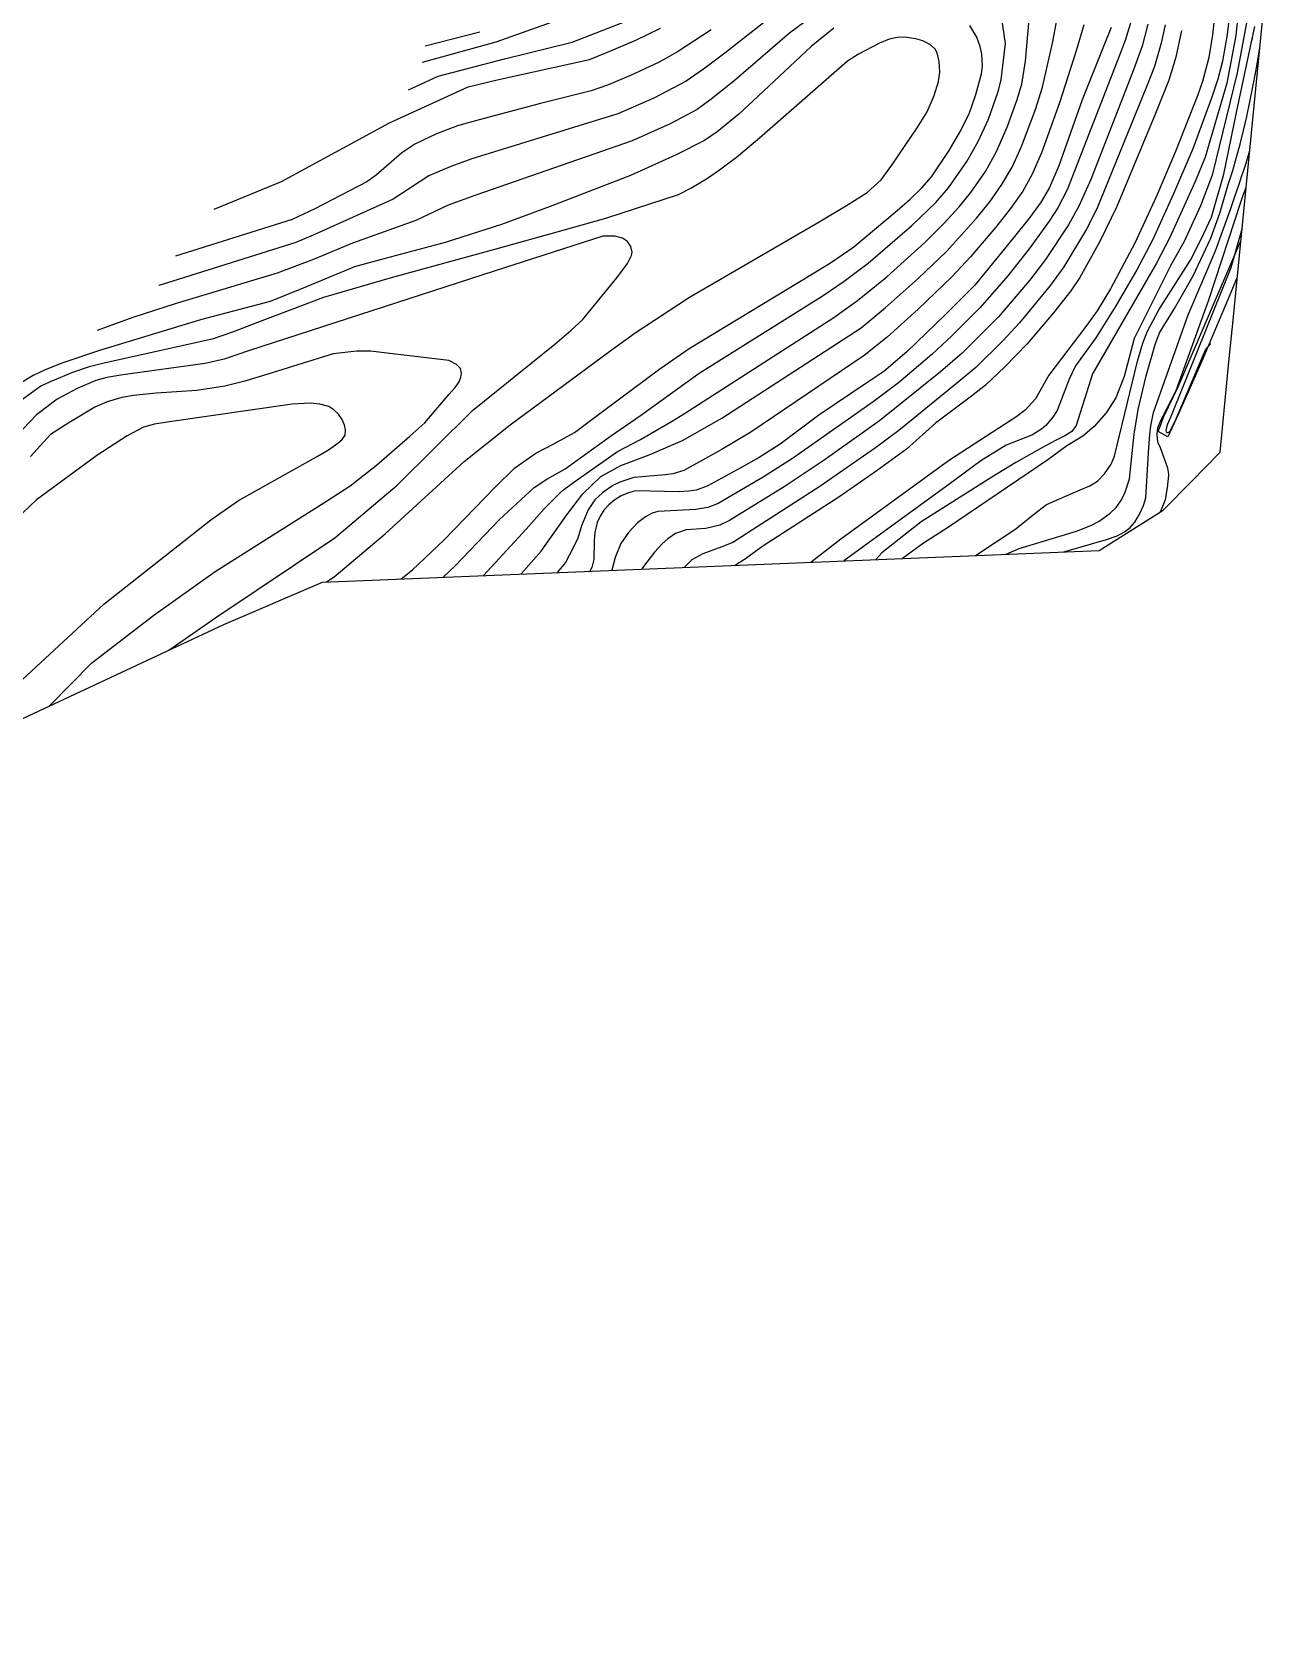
# Model space of a CAD drawing. Header units: metres. Extents: x 241192 to 243846, y 277833 to 281228.
# Drawn here: x 243693.9 to 243841, y 280910.8 to 281101.4 of the extents above; entities that cross this region are included whole.
import ezdxf

# ---------------------------------------------------------------- set-up
doc = ezdxf.new("R2010")
doc.units = ezdxf.units.M
for name, color, linetype in [('TERRAIN_BOUNDARY', 6, 'Continuous'), ('TERRAIN_CONTOUR_1M', 3, 'Continuous'), ('TERRAIN_CONTOUR_5M_SUPPLEMENT', 4, 'Continuous')]:
    doc.layers.add(name, color=color, linetype=linetype)

msp = doc.modelspace()

# ---------------------------------------------------------------- linework, layer by layer
at = {"layer": 'TERRAIN_BOUNDARY'}
msp.add_polyline3d([(243544, 280927.58, 0), (243561.37, 280921.7, 0), (243565.16, 280920.47, 0), (243580.64, 280915.43, 0), (243594.87, 280910.8, 0), (243616.61, 280952.38, 0), (243622.29, 280956.89, 0), (243627.68, 280961.34, 0), (243630.57, 280965.67, 0), (243646.75, 280981.35, 0), (243658.31, 280994.64, 0), (243669.7, 281003.24, 0), (243676.15, 281009.38, 0), (243681.74, 281014.7, 0), (243687.27, 281016.83, 0), (243716.77, 281030.58, 0), (243728.57, 281035.67, 0), (243821.35, 281039.45, 0), (243828.96, 281044.24, 0), (243832.35, 281047.7, 0), (243835.78, 281051.19, 0), (243836.87, 281062.37, 0), (243837.29, 281066.58, 0), (243841.03, 281104.74, 0)], dxfattribs=at)
at = {"layer": 'TERRAIN_CONTOUR_1M'}
for points in [[(243838.2, 281106.39, 42), (243837.66, 281100.96, 42), (243836.59, 281095.28, 42), (243834.01, 281086.42, 42), (243832.84, 281083.61, 42), (243829.73, 281076.75, 42), (243828.16, 281073.79, 42), (243820.55, 281060.53, 42), (243818.57, 281054.36, 42), (243818.05, 281053.66, 42), (243817.25, 281053.13, 42), (243816.12, 281052.57, 42), (243814.56, 281051.75, 42), (243811.36, 281049.97, 42), (243808.52, 281048.2, 42), (243800.09, 281042.87, 42), (243795.38, 281039.15, 42), (243794.66, 281038.36, 42)], [(243747.78, 281036.46, 53), (243752.89, 281042, 53), (243755.06, 281044.4, 53), (243757.24, 281046.59, 53), (243759, 281047.89, 53), (243763.82, 281051.27, 53), (243766.55, 281052.7, 53), (243770.26, 281054.85, 53), (243771.8, 281055.8, 53), (243789.65, 281067.3, 53), (243792.48, 281069.33, 53), (243795.96, 281072.15, 53), (243800.5, 281076.23, 53), (243802.83, 281078.56, 53), (243804.63, 281080.5, 53), (243806.02, 281082.22, 53), (243807.75, 281084.73, 53), (243809.08, 281087.1, 53), (243810.35, 281090.01, 53), (243811.49, 281093.19, 53), (243812.08, 281095.16, 53), (243812.55, 281097.9, 53), (243813.14, 281104.73, 53)], [(243835.39, 281105.84, 44), (243834.88, 281101.04, 44), (243834.42, 281098.34, 44), (243833.69, 281095.46, 44), (243833.12, 281093.89, 44), (243830.46, 281087.12, 44), (243828.19, 281081.78, 44), (243825.61, 281076.16, 44), (243822.7, 281070.71, 44), (243821.09, 281068.08, 44), (243819.75, 281066.19, 44), (243815.31, 281060.41, 44), (243813.74, 281057.56, 44), (243812.5, 281056.2, 44), (243811.48, 281055.47, 44), (243803.46, 281050.24, 44), (243790.46, 281040.78, 44), (243786.92, 281038.05, 44)], [(243788.16, 281104.07, 54), (243784.33, 281101.26, 54), (243777.71, 281095.53, 54), (243775.01, 281093.38, 54), (243773.31, 281092.15, 54), (243770.08, 281090.41, 54), (243765.57, 281088.37, 54), (243746.9, 281081.9, 54), (243743.59, 281080.71, 54), (243739.72, 281078.88, 54), (243732.14, 281076.18, 54), (243727.59, 281074.25, 54), (243723.14, 281072.56, 54), (243711.1, 281068.94, 54), (243705.91, 281067.29, 54), (243701.67, 281065.72, 54)], [(243782.01, 281103.09, 53), (243776.64, 281098.87, 53), (243774.07, 281096.96, 53), (243772.02, 281095.52, 53), (243768.16, 281093.5, 53), (243763.86, 281091.62, 53), (243746.39, 281086.23, 53), (243743.89, 281085.34, 53), (243741.28, 281084.22, 53), (243736.99, 281081.42, 53), (243727.44, 281077.13, 53), (243725.4, 281076.26, 53), (243710.7, 281071.64, 53), (243709.04, 281071.12, 53)], [(243740.5, 281097.78, 49), (243749.31, 281100.21, 49), (243757.16, 281102.99, 49)], [(243742.99, 281036.26, 54), (243744.43, 281037.6, 54), (243749.72, 281043.13, 54), (243753.86, 281046.98, 54), (243755.35, 281047.95, 54), (243757.57, 281049.19, 54), (243762.97, 281053.09, 54), (243766.55, 281055.56, 54), (243773.54, 281060.62, 54), (243788.35, 281069.89, 54), (243790.87, 281071.61, 54), (243793.76, 281073.79, 54), (243798.97, 281078.28, 54), (243801.81, 281081.03, 54), (243803.35, 281082.76, 54), (243805.53, 281085.91, 54), (243806.9, 281088.31, 54), (243808.12, 281090.99, 54), (243809.26, 281094.3, 54), (243809.64, 281095.67, 54), (243810.15, 281100.03, 54), (243809.51, 281104.32, 54)], [(243752.29, 281036.64, 52), (243754.68, 281039.37, 52), (243757.76, 281043.72, 52), (243759.65, 281046.2, 52), (243761.8, 281048.28, 52), (243764.21, 281049.58, 52), (243767.59, 281050.88, 52), (243771.56, 281052.57, 52), (243776.25, 281055.24, 52), (243792.9, 281066.06, 52), (243795.79, 281068.42, 52), (243799.71, 281071.94, 52), (243803.11, 281075.18, 52), (243806.7, 281079.16, 52), (243808.27, 281081.11, 52), (243809.72, 281083.17, 52), (243810.95, 281085.26, 52), (243812.07, 281087.7, 52), (243813.72, 281092.12, 52), (243814.56, 281094.79, 52), (243815.75, 281100.04, 52), (243816.51, 281104.04, 52)], [(243825.16, 281102.72, 49), (243824.43, 281100.37, 49), (243823.54, 281097.99, 49), (243817.53, 281082.54, 49), (243816.41, 281080.39, 49), (243815.38, 281078.81, 49), (243812.99, 281075.49, 49), (243810.43, 281072.27, 49), (243807.13, 281068.48, 49), (243803.73, 281065.09, 49), (243801.34, 281062.86, 49), (243797.36, 281059.46, 49), (243794.32, 281057.19, 49), (243784.72, 281050.44, 49), (243781.21, 281048.21, 49), (243775.84, 281045.07, 49), (243774.6, 281044.58, 49), (243773.15, 281044.33, 49), (243768.61, 281044.12, 49), (243767.93, 281043.91, 49), (243767.15, 281043.48, 49), (243766.19, 281042.76, 49), (243765.1, 281041.61, 49), (243764.2, 281040.28, 49), (243763.54, 281038.61, 49), (243763.13, 281037.08, 49)], [(243836.93, 281103.82, 43), (243836.62, 281101.09, 43), (243836.06, 281097.9, 43), (243835.51, 281095.75, 43), (243834.8, 281093.6, 43), (243832.51, 281087.44, 43), (243830.23, 281082.06, 43), (243827.69, 281076.52, 43), (243825.82, 281072.98, 43), (243823.34, 281068.69, 43), (243820.94, 281064.86, 43), (243818.5, 281061.5, 43), (243817.74, 281059.92, 43), (243816.3, 281056.15, 43), (243815.78, 281055.37, 43), (243814.95, 281054.37, 43), (243814.43, 281053.94, 43), (243813.3, 281053.24, 43), (243810.21, 281052.01, 43), (243807.19, 281050.15, 43), (243803.37, 281047.31, 43), (243790.83, 281038.21, 43)], [(243839.11, 281103.57, 41), (243837.82, 281096.5, 41), (243834.82, 281084.27, 41), (243833.42, 281080.63, 41), (243831.47, 281076.38, 41), (243829.91, 281073.54, 41), (243825.51, 281064.77, 41), (243824.32, 281060.23, 41), (243823.34, 281057.69, 41), (243822.15, 281055.9, 41), (243820.75, 281054.24, 41), (243819.4, 281053.1, 41), (243817.47, 281051.95, 41), (243815.21, 281050.29, 41), (243803.2, 281042.16, 41), (243800.35, 281040.33, 41), (243797.83, 281038.49, 41)], [(243762.9, 281063.26, 56), (243765.92, 281065.46, 56), (243772.41, 281069.7, 56), (243787.88, 281078.73, 56), (243791.36, 281080.77, 56), (243793.61, 281082.21, 56), (243795.3, 281083.72, 56), (243796.57, 281085.47, 56), (243799.6, 281089.96, 56), (243800.78, 281091.84, 56), (243801.62, 281093.81, 56), (243802.14, 281095.48, 56), (243802.3, 281096.6, 56), (243802.23, 281097.86, 56), (243801.98, 281098.9, 56), (243801.73, 281099.35, 56), (243801.17, 281099.88, 56), (243800.26, 281100.32, 56), (243799.43, 281100.59, 56), (243798.11, 281100.79, 56), (243797.19, 281100.75, 56), (243796.27, 281100.55, 56), (243795.09, 281100.07, 56), (243792.57, 281098.73, 56), (243791.26, 281097.89, 56), (243780.76, 281088.69, 56), (243778, 281086.41, 56), (243776, 281084.88, 56), (243774.45, 281083.82, 56), (243772.69, 281082.76, 56), (243771.05, 281081.92, 56), (243762.39, 281079.11, 56), (243758.25, 281077.96, 56), (243749.57, 281075.51, 56), (243736.78, 281072.03, 56), (243728.69, 281069.69, 56), (243720.8, 281066.68, 56), (243717.83, 281065.53, 56), (243715.41, 281064.69, 56), (243702.64, 281061.85, 56), (243700.72, 281061.4, 56), (243698.71, 281060.72, 56), (243696.05, 281059.61, 56), (243694.93, 281059.06, 56), (243692.02, 281056.96, 56)], [(243774.99, 281101.65, 52), (243770.96, 281099.02, 52), (243768.78, 281097.79, 52), (243765.37, 281096.21, 52), (243762.6, 281095.05, 52), (243760.65, 281094.35, 52), (243754.62, 281092.87, 52), (243747.28, 281090.88, 52), (243744.71, 281090.18, 52), (243742.2, 281089.23, 52), (243739.6, 281087.99, 52), (243738.06, 281086.97, 52), (243734.99, 281084.3, 52), (243733.87, 281083.5, 52), (243727.64, 281080.27, 52), (243724.94, 281078.99, 52), (243711.03, 281074.6, 52)], [(243715.63, 281080.21, 51), (243723.66, 281083.54, 51), (243736.59, 281090.55, 51), (243745.96, 281094.86, 51), (243749.43, 281095.66, 51), (243760.44, 281098.11, 51), (243762.62, 281098.99, 51), (243765.99, 281100.43, 51), (243768.93, 281101.84, 51)], [(243740.82, 281099.75, 48), (243747.38, 281101.41, 48)], [(243819.52, 281102.26, 51), (243818.58, 281099.15, 51), (243816.58, 281092.94, 51), (243814.43, 281086.94, 51), (243813.29, 281084.31, 51), (243812.2, 281082.37, 51), (243810.86, 281080.45, 51), (243809, 281078.09, 51), (243805.96, 281074.52, 51), (243803.72, 281072.13, 51), (243799.72, 281068.29, 51), (243796.02, 281064.93, 51), (243793.27, 281062.75, 51), (243779.73, 281053.59, 51), (243776.19, 281051.45, 51), (243771.73, 281048.99, 51), (243770.43, 281048.6, 51), (243769.53, 281048.49, 51), (243765.74, 281048.15, 51), (243764.07, 281047.61, 51), (243763.24, 281047.2, 51), (243762.02, 281046.34, 51), (243761.11, 281045.49, 51), (243760.3, 281044.31, 51), (243759.5, 281042.4, 51), (243759.06, 281040.93, 51), (243758.54, 281039.82, 51), (243757.59, 281038.02, 51), (243756.58, 281036.81, 51)], [(243827.16, 281102.33, 48), (243826.46, 281099.71, 48), (243825.32, 281096.55, 48), (243820.32, 281083.76, 48), (243818.89, 281080.59, 48), (243817.65, 281078.37, 48), (243814.91, 281074.2, 48), (243813, 281071.72, 48), (243809.32, 281067.37, 48), (243804.96, 281063, 48), (243802.4, 281060.77, 48), (243795.1, 281054.92, 48), (243788.49, 281050.24, 48), (243783.7, 281047.06, 48), (243777.17, 281043.02, 48), (243776.01, 281042.47, 48), (243774.35, 281042.07, 48), (243772.01, 281041.91, 48), (243770.75, 281041.49, 48), (243769.8, 281040.82, 48), (243769.12, 281040.23, 48), (243768.23, 281039.26, 48), (243766.89, 281037.54, 48), (243766.71, 281037.23, 48)], [(243829.21, 281102.24, 47), (243828.75, 281100.04, 47), (243827.93, 281097.29, 47), (243826.99, 281094.84, 47), (243821.04, 281080.26, 47), (243819.81, 281077.84, 47), (243817.1, 281073.32, 47), (243815.52, 281071.13, 47), (243811.81, 281066.63, 47), (243809.82, 281064.51, 47), (243806.61, 281061.3, 47), (243804.51, 281059.54, 47), (243797.42, 281053.76, 47), (243794.62, 281051.72, 47), (243787.97, 281047.09, 47), (243777.57, 281040.39, 47), (243776.27, 281039.86, 47), (243773.99, 281039.04, 47), (243772.69, 281038.32, 47), (243771.85, 281037.47, 47), (243771.82, 281037.43, 47)], [(243831.15, 281101.56, 46), (243830.5, 281098.38, 46), (243829.65, 281095.63, 46), (243828.05, 281091.65, 46), (243823.46, 281080.54, 46), (243821.42, 281076.36, 46), (243819.02, 281072.07, 46), (243817.95, 281070.47, 46), (243815.87, 281067.82, 46), (243812.72, 281064.15, 46), (243810.07, 281061.39, 46), (243807.76, 281059.19, 46), (243806.09, 281057.88, 46), (243801.8, 281054.65, 46), (243798.33, 281051.55, 46), (243794.83, 281049, 46), (243790.25, 281045.8, 46), (243781.17, 281039.94, 46), (243779.11, 281038.43, 46), (243777.91, 281037.68, 46)], [(243810.24, 281038.99, 39), (243811.77, 281039.68, 39), (243818.63, 281041.77, 39), (243820.34, 281042.43, 39), (243821.35, 281042.96, 39), (243822.65, 281043.89, 39), (243823.36, 281044.59, 39), (243823.93, 281045.36, 39), (243824.38, 281046.28, 39), (243824.95, 281048.01, 39), (243825.53, 281053.33, 39), (243825.98, 281056.29, 39), (243826.96, 281060.3, 39), (243828.02, 281064.07, 39), (243828.53, 281065.44, 39), (243830.34, 281068.34, 39), (243832.54, 281072.25, 39), (243834.67, 281076.74, 39), (243835.73, 281079.75, 39), (243836.79, 281083.3, 39), (243837.28, 281084.86, 39), (243837.74, 281086.42, 39), (243838.16, 281088, 39), (243838.57, 281089.62, 39), (243838.95, 281091.3, 39), (243839.33, 281093.04, 39), (243839.69, 281094.84, 39), (243840.04, 281096.67, 39), (243840.36, 281098.51, 39), (243840.52, 281099.55, 39)], [(243817.12, 281039.27, 38), (243822.19, 281040.74, 38), (243823.47, 281041.2, 38), (243824.34, 281041.68, 38), (243825.04, 281042.2, 38), (243825.58, 281042.84, 38), (243826.15, 281043.79, 38), (243826.62, 281044.8, 38), (243826.92, 281045.74, 38), (243827.25, 281051.74, 38), (243827.39, 281053.29, 38), (243827.5, 281054.32, 38), (243827.83, 281055.92, 38), (243831.98, 281067.59, 38), (243835.24, 281075.23, 38), (243837.07, 281080.3, 38), (243837.53, 281081.75, 38), (243837.82, 281082.55, 38), (243838.09, 281083.35, 38), (243838.35, 281084.12, 38), (243838.6, 281084.87, 38), (243838.83, 281085.59, 38), (243839.04, 281086.27, 38), (243839.23, 281086.94, 38), (243839.31, 281087.22, 38)], [(243828.61, 281044.02, 37), (243828.78, 281044.33, 37), (243829.24, 281045.53, 37), (243829.51, 281046.92, 37), (243829.65, 281048.46, 37), (243829.65, 281048.56, 37), (243829.55, 281049.27, 37), (243828.65, 281051.69, 37), (243828.36, 281052.31, 37), (243828.29, 281052.77, 37), (243828.26, 281053.38, 37), (243828.32, 281054.08, 37), (243828.62, 281054.83, 37), (243829.63, 281056.76, 37), (243830.55, 281058.69, 37), (243834.43, 281069.38, 37), (243838.28, 281081.19, 37), (243838.58, 281082, 37), (243838.87, 281082.83, 37), (243838.88, 281082.87, 37)], [(243838.39, 281077.84, 36), (243837.07, 281073.23, 36), (243830, 281055.72, 36), (243829.5, 281054.53, 36), (243829.41, 281054.28, 36), (243829.32, 281053.95, 36), (243829.31, 281053.76, 36), (243829.34, 281053.63, 36), (243829.45, 281053.52, 36), (243829.53, 281053.52, 36), (243829.67, 281053.56, 36), (243829.83, 281053.73, 36), (243830.42, 281054.88, 36), (243834.05, 281063.43, 36), (243834.62, 281064.12, 36), (243834.65, 281064.13, 36)], [(243746.5, 281056.16, 57), (243756.31, 281064.11, 57), (243758.28, 281065.77, 57), (243759.62, 281067.01, 57), (243763.74, 281072.03, 57), (243764.98, 281073.74, 57), (243765.47, 281074.69, 57), (243765.54, 281075.1, 57), (243765.39, 281075.77, 57), (243765.01, 281076.36, 57), (243764.39, 281076.77, 57), (243763.47, 281077.01, 57), (243762.05, 281077, 57), (243749.09, 281072.82, 57), (243719.84, 281063.33, 57), (243716.81, 281062.32, 57), (243714.55, 281061.78, 57), (243704.71, 281060.43, 57), (243702.82, 281060.13, 57), (243701.51, 281059.76, 57), (243699.25, 281058.79, 57), (243696.89, 281057.51, 57), (243694.41, 281055.66, 57), (243690.4, 281051.41, 57)], [(243715.76, 281036.93, 58), (243729.16, 281045.41, 58), (243731.88, 281047.17, 58), (243735.01, 281049.65, 58), (243739.02, 281053.1, 58), (243740.78, 281054.68, 58), (243743.7, 281058.12, 58), (243744.4, 281058.91, 58), (243744.89, 281059.61, 58), (243745.11, 281060.17, 58), (243745.17, 281060.63, 58), (243745.04, 281061.18, 58), (243744.57, 281061.65, 58), (243743.64, 281062.14, 58), (243735.62, 281063.11, 58), (243734.34, 281063.25, 58), (243732.67, 281063.25, 58), (243729.85, 281062.95, 58), (243722.05, 281060.49, 58), (243719.31, 281059.69, 58), (243716.9, 281059.09, 58), (243713.56, 281058.55, 58), (243708.72, 281058.22, 58), (243705.99, 281057.95, 58), (243704.62, 281057.71, 58), (243702.86, 281057.21, 58), (243701.38, 281056.58, 58), (243698.26, 281054.7, 58), (243696.09, 281053.29, 58), (243693.7, 281050.67, 58)], [(243729.05, 281035.69, 56), (243729.96, 281036.28, 56), (243736.05, 281041.45, 56), (243745.5, 281050.08, 56), (243750.98, 281054.44, 56), (243762.9, 281063.26, 56)], [(243691.16, 281022.57, 59), (243702.44, 281033.03, 59), (243715.22, 281043.09, 59), (243718.54, 281045.42, 59), (243727.84, 281050.65, 59), (243729.28, 281051.45, 59), (243730.41, 281052.25, 59), (243730.91, 281052.71, 59), (243731.26, 281053.24, 59), (243731.32, 281053.85, 59), (243731.19, 281054.43, 59), (243730.92, 281055.09, 59), (243730.49, 281055.73, 59), (243729.92, 281056.26, 59), (243729.34, 281056.63, 59), (243728.25, 281056.94, 59), (243727.1, 281057.06, 59), (243724.96, 281056.94, 59), (243710.3, 281054.82, 59), (243708.52, 281054.55, 59), (243707.19, 281054.17, 59), (243705.23, 281053.15, 59), (243701.6, 281050.81, 59), (243694.42, 281045.49, 59), (243687.89, 281039.31, 59)], [(243710.21, 281027.52, 57), (243715.95, 281031.51, 57), (243730.06, 281040.94, 57), (243737.48, 281047.24, 57), (243746.5, 281056.16, 57)], [(243695.98, 281020.89, 58), (243701.02, 281026.03, 58), (243708.43, 281031.71, 58), (243715.76, 281036.93, 58)]]:
    msp.add_polyline3d(points, dxfattribs=at)
at = {"layer": 'TERRAIN_CONTOUR_5M_SUPPLEMENT'}
for points in [[(243738.84, 281094.49, 50), (243742.4, 281096.13, 50), (243750.31, 281098.2, 50), (243758.37, 281100.17, 50), (243766.97, 281103.54, 50)], [(243789.64, 281101.85, 55), (243786.92, 281099.68, 55), (243780.59, 281093.71, 55), (243778.29, 281091.58, 55), (243775.7, 281089.46, 55), (243774.19, 281088.42, 55), (243770.82, 281086.7, 55), (243765.35, 281084.26, 55), (243755.76, 281080.54, 55), (243749.96, 281078.41, 55), (243743.21, 281076.24, 55), (243735.45, 281074.16, 55), (243732.39, 281073.32, 55), (243726.26, 281070.79, 55), (243722.33, 281069.19, 55), (243714.01, 281067.02, 55), (243701.92, 281063.34, 55), (243697.43, 281061.83, 55), (243695.37, 281061, 55), (243694, 281060.34, 55), (243692.31, 281059.31, 55)], [(243737.98, 281036.06, 55), (243739.3, 281037.14, 55), (243743.07, 281040.68, 55), (243749.18, 281047.01, 55), (243751.53, 281049.31, 55), (243754.05, 281051.08, 55), (243756.2, 281052.19, 55), (243758.67, 281053.55, 55), (243762.19, 281056.15, 55), (243768.85, 281061.16, 55), (243772.36, 281063.57, 55), (243786.91, 281072.38, 55), (243789.26, 281073.82, 55), (243792.05, 281075.74, 55), (243797.21, 281080.08, 55), (243798.76, 281081.42, 55), (243800.14, 281082.77, 55), (243801.3, 281084.09, 55), (243803.41, 281087.23, 55), (243804.69, 281089.41, 55), (243805.79, 281091.63, 55), (243806.6, 281093.94, 55), (243807.27, 281096.41, 55), (243807.39, 281097.31, 55), (243807.31, 281098.74, 55), (243807.13, 281099.65, 55), (243806.74, 281100.76, 55), (243805.88, 281102.16, 55)], [(243822.77, 281101.92, 50), (243821.77, 281099.45, 50), (243819.3, 281093.27, 50), (243816.53, 281085.4, 50), (243815.41, 281082.83, 50), (243814.39, 281081.09, 50), (243813.01, 281079.18, 50), (243811.06, 281076.75, 50), (243806.48, 281071.14, 50), (243803.01, 281067.68, 50), (243798.36, 281063.17, 50), (243795.62, 281060.82, 50), (243793.46, 281059.4, 50), (243787.84, 281055.62, 50), (243783.23, 281052.15, 50), (243780.72, 281050.55, 50), (243778.45, 281049.27, 50), (243774.5, 281047.11, 50), (243773.21, 281046.66, 50), (243772.34, 281046.53, 50), (243771.18, 281046.47, 50), (243765.94, 281046.57, 50), (243765.12, 281046.35, 50), (243764.26, 281045.98, 50), (243763.48, 281045.49, 50), (243762.78, 281044.91, 50), (243762.19, 281044.25, 50), (243761.73, 281043.54, 50), (243761.39, 281042.79, 50), (243761.08, 281041.6, 50), (243761.02, 281040.63, 50), (243760.97, 281038.35, 50), (243760.72, 281037.39, 50), (243760.51, 281036.97, 50)], [(243806.55, 281038.84, 40), (243811.37, 281042.04, 40), (243813.47, 281043.75, 40), (243815.04, 281044.93, 40), (243819.08, 281046.69, 40), (243820.21, 281047.16, 40), (243821.14, 281047.74, 40), (243821.98, 281048.59, 40), (243822.75, 281049.76, 40), (243823.18, 281050.72, 40), (243825.9, 281062.05, 40), (243826.53, 281064.21, 40), (243827.08, 281065.57, 40), (243828.45, 281068.18, 40), (243832.23, 281074.15, 40), (243833.53, 281076.63, 40), (243834.73, 281079.26, 40), (243836.21, 281084.4, 40), (243837.75, 281091.76, 40), (243839.66, 281100.76, 40)], [(243839.59, 281100.41, 40), (243839.73, 281101.12, 40), (243839.92, 281102.05, 40)], [(243837.82, 281072.08, 35), (243836.86, 281069.8, 35), (243833.59, 281062.05, 35), (243830.78, 281055.69, 35), (243829.53, 281053.02, 35), (243828.39, 281053.66, 35), (243829.05, 281055.45, 35), (243830.76, 281058.98, 35), (243838.26, 281076.46, 35)]]:
    msp.add_polyline3d(points, dxfattribs=at)

doc.saveas('drawing.dxf')
